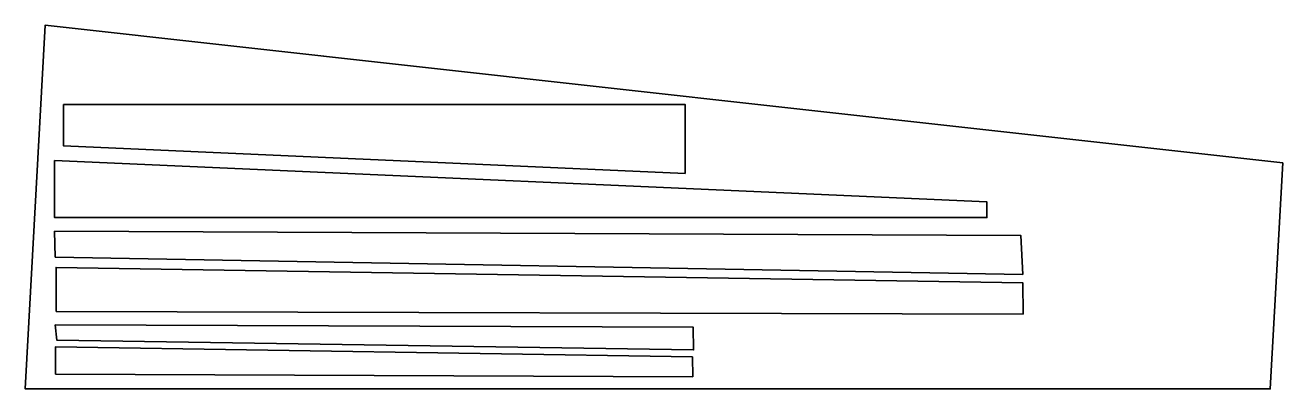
# Model space of a CAD drawing. Header units: inches. Extents: x 29 to 2457, y -1200 to -498.
import ezdxf

# ---------------------------------------------------------------- set-up
doc = ezdxf.new("R2010")
doc.units = ezdxf.units.IN
doc.header["$MEASUREMENT"] = 0
doc.layers.add('1200s tas', color=7, linetype='Continuous')

msp = doc.modelspace()

# ---------------------------------------------------------------- linework, layer by layer
at = {"layer": '1200s tas', "color": 140, "lineweight": 35}
msp.add_lwpolyline([(2457.3, -763.2), (2433.1, -1199.7), (1471.4, -1199.6), (29.4, -1199.5), (68.4, -497.5), (1501.5, -656.9), (2457.3, -763.2)], dxfattribs=at)
at = {"layer": '1200s tas', "color": 230, "lineweight": 35}
for points in [[(1303.8, -783.9), (103.5, -730.7), (103.5, -651), (1303.8, -651), (1303.8, -783.9)], [(86.3, -838.9), (86.3, -868.9), (1886, -868.9), (1886, -838.9), (86.3, -759.1), (86.3, -838.9)]]:
    msp.add_lwpolyline(points, dxfattribs=at)
at = {"layer": '1200s tas', "color": 250, "lineweight": 35}
for points in [[(86.3, -895.2), (1951.8, -903.9), (1955.1, -978.9), (87.4, -945.4), (86.3, -895.2)], [(1955.8, -1055.6), (89.6, -1050.3), (89, -965.1), (1955.7, -995.3), (1955.8, -1055.6)], [(87.7, -1076), (1318.8, -1080.4), (1319.7, -1124.5), (90.9, -1105.7), (87.7, -1076)], [(1318.5, -1176.3), (88.1, -1171.2), (88.1, -1118.3), (1317.7, -1137.9), (1318.5, -1176.3)]]:
    msp.add_lwpolyline(points, dxfattribs=at)

doc.saveas('drawing.dxf')
